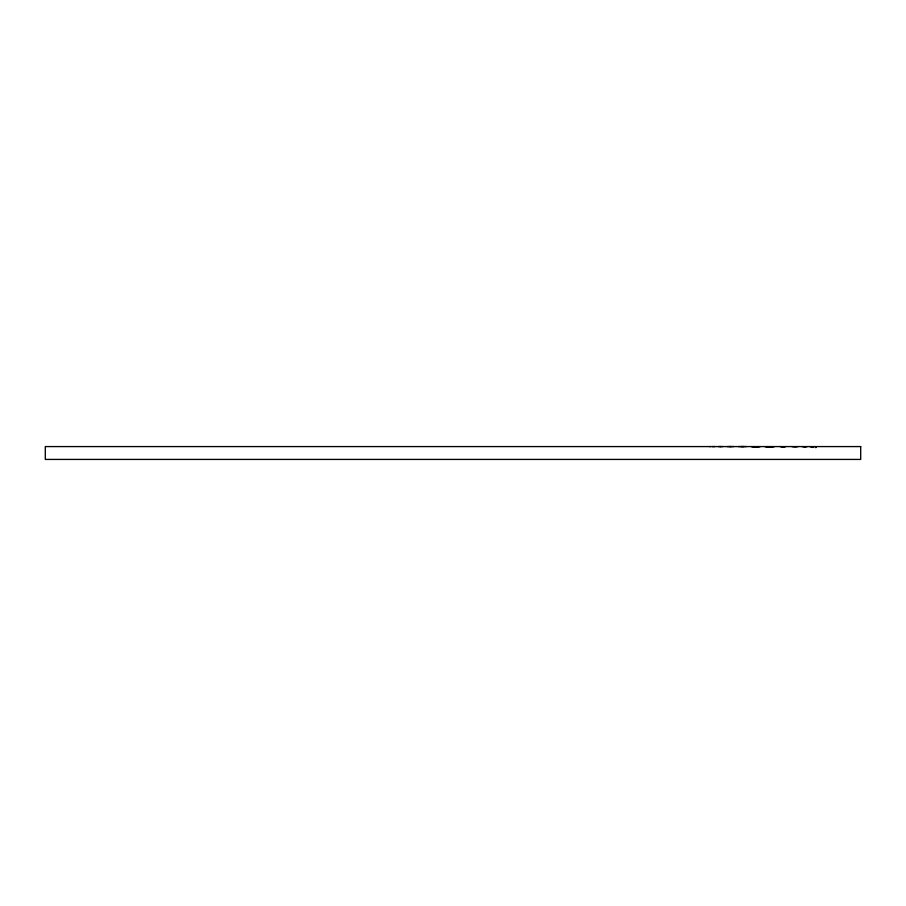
<?xml version="1.0" encoding="UTF-8"?>
<svg xmlns="http://www.w3.org/2000/svg" width="906" height="906" viewBox="0 0 906 906"><rect width="100%" height="100%" fill="white"/><g stroke="black" fill="none" stroke-linecap="round" stroke-linejoin="round"><path stroke-width="1.36" d="M709.5 446.579L710.429 446.579M815.366 447.575L815.706 446.579M813.044 447.553L813.769 446.579M714.97 446.579L712.184 446.579M722.852 446.579L720.395 446.579M733.566 446.579L729.828 446.579M772.195 447.281L774.494 446.579M746.374 446.579L741.244 446.579M758.254 447.19L760.349 446.579M804.8 447.202L807.235 446.579M720.689 446.579L718.232 446.579M795.593 447.009L797.914 446.579M730.949 446.579L727.201 446.579M782.127 447.168L785.944 446.579M743.588 446.579L738.469 446.579M768.469 447.1L772.184 446.579M754.381 447.032L757.699 446.579M767.122 446.579L770.927 447.1M753.928 446.579L757.178 447.032M780.055 446.579L784.132 447.168M791.957 446.579L794.607 447.009M802.104 446.579L804.369 447.043M764.823 446.579L767.223 447.281M809.805 446.579L811.969 447.224M751.278 446.579L753.282 447.19M815.864 446.579L816.023 447.575M860.7 446.579L45.3 446.579L45.3 459.421L860.7 459.421L860.7 446.579"/></g></svg>
